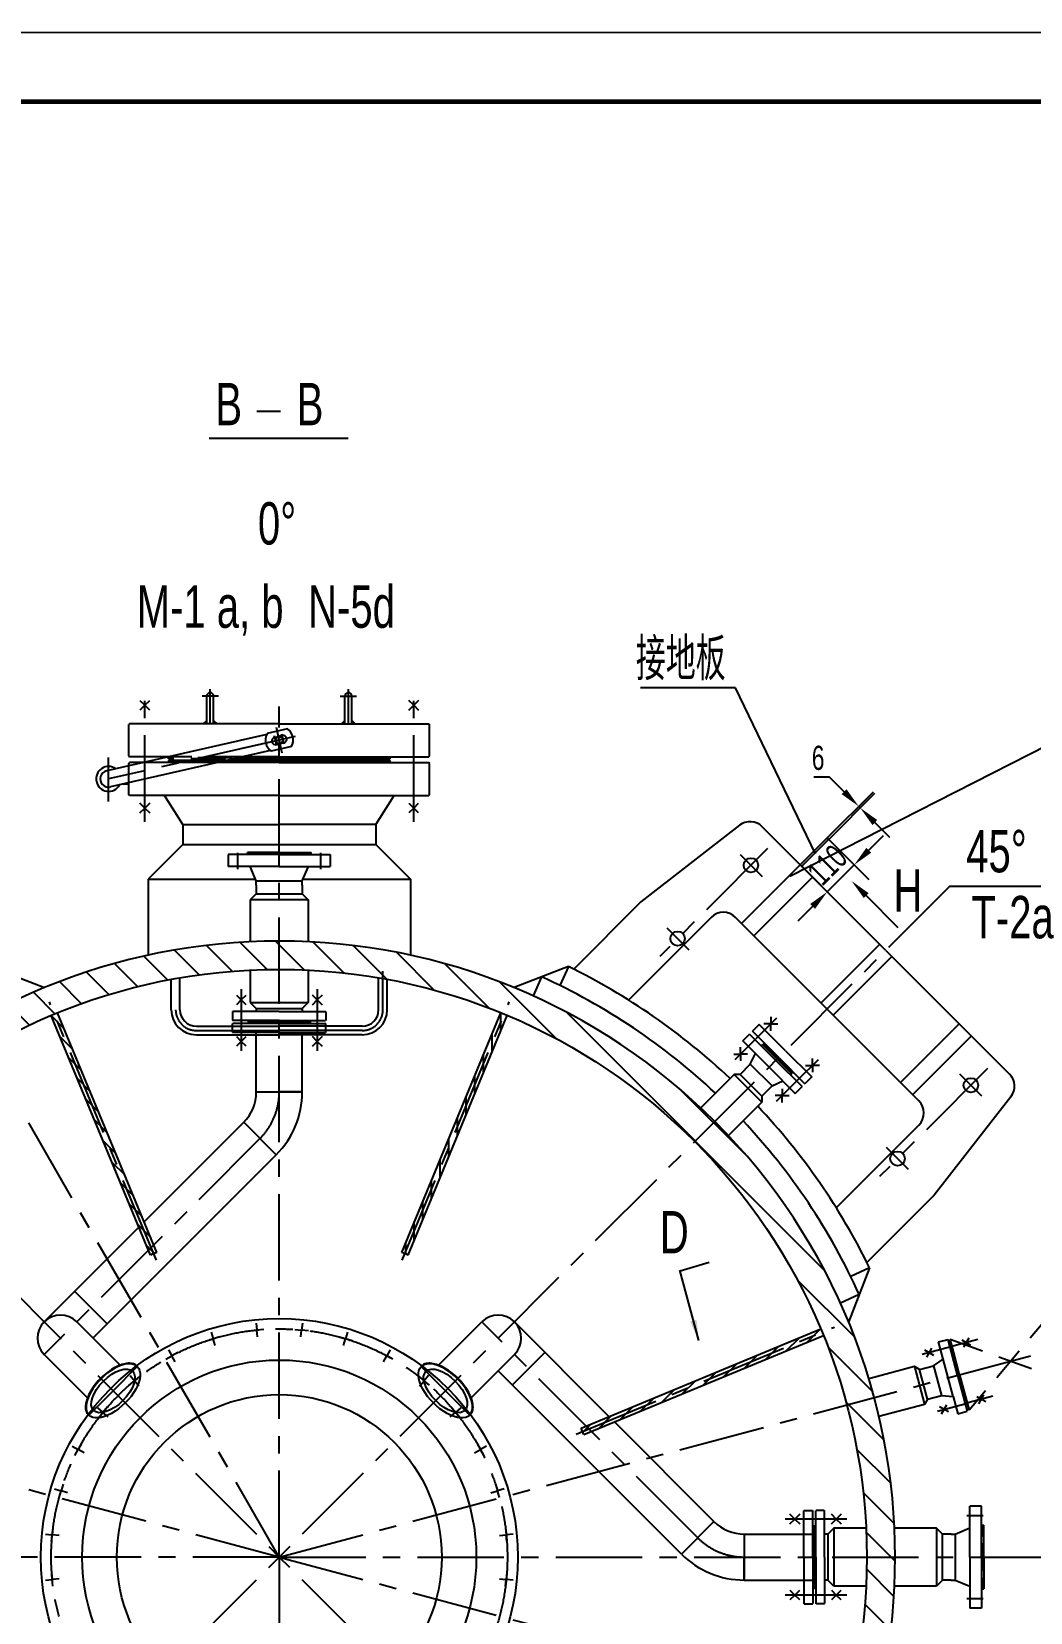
# Model space of a CAD drawing. Extents: x -2 to 23782, y -2 to 16822.
# Drawn here: x 10665 to 13555, y 12250 to 16822 of the extents above; entities that cross this region are included whole.
import ezdxf
from ezdxf.enums import TextEntityAlignment as Align

# ---------------------------------------------------------------- set-up
doc = ezdxf.new("R2010")
doc.units = 0
doc.header["$LTSCALE"] = 200
doc.header["$MEASUREMENT"] = 0
for name, pattern in [('F', [0.75, 0.5, -0.25]), ('G', [2, 1.25, -0.25, 0.25, -0.25]), ('K', [2.5, 1.25, -0.25, 0.25, -0.25, 0.25, -0.25])]:
    doc.linetypes.add(name, pattern=pattern)
doc.layers.get('0').update_dxf_attribs({"linetype": 'CONTINUOUS'})
doc.layers.get('DEFPOINTS').update_dxf_attribs({"linetype": 'CONTINUOUS'})
for name, color, linetype in [('01', 7, 'CONTINUOUS'), ('02', 1, 'CONTINUOUS'), ('04', 2, 'F'), ('05', 4, 'G'), ('07', 6, 'K'), ('08', 1, 'CONTINUOUS'), ('11', 3, 'CONTINUOUS')]:
    doc.layers.add(name, color=color, linetype=linetype)
doc.styles.get("Standard").update_dxf_attribs({"font": 'thenor.shx', "width": 0.707, "bigfont": 'hztxt.shx'})
doc.dimstyles.new('INTE_CIR_CIR7', dxfattribs={"dimscale": 20, "dimtxt": 3.5, "dimasz": 3, "dimexe": 3, "dimexo": 0, "dimgap": 1, "dimtad": 1, "dimtoh": 1, "dimdec": 3, "dimdsep": 46, "dimtxsty": 'Standard', "dimcen": 0, "dimclrd": 1, "dimclre": 1, "dimclrt": 3, "dimadec": 0, "dimazin": 0, "dimtfac": 1, "dimtdec": 4, "dimtmove": 0, "dimatfit": 3, "dimfxl": 0, "dimtzin": 0, "dimarcsym": 0})

# ---------------------------------------------------------------- blocks, each defined once
blk = doc.blocks.new('*U3')
at = {"layer": '02'}
for points, const_width in [([(1189, 841), (0, 841)], 0.25), ([(1179, 831), (25, 831)], 0.7)]:
    blk.add_lwpolyline(points, dxfattribs=dict(at, const_width=const_width))
blk = doc.blocks.new('*D328')
at = {"color": 1, "linetype": 'ByBlock'}
for p, q in [((14090.5, 14386.9), (14206.7, 14270.7)), ((14206.7, 14355.5), (14249.1, 14398)), ((14086.5, 14235.3), (14164.3, 14313.1)), ((14012.7, 14309.2), (14128.9, 14192.9)), ((14044.1, 14192.9), (14001.6, 14150.5))]:
    blk.add_line(p, q, dxfattribs=at)
for points in [[(14199.6, 14362.6), (14213.8, 14348.5), (14164.3, 14313.1)], [(14037, 14200), (14051.1, 14185.8), (14086.5, 14235.3)]]:
    blk.add_solid(points, dxfattribs=at)
at = {"layer": 'DEFPOINTS', "color": 0, "linetype": 'ByBlock'}
for p in [(14090.5, 14386.9), (14164.3, 14313.1), (14012.7, 14309.2)]:
    blk.add_point(p, dxfattribs=at)
at = {"color": 3, "linetype": 'ByBlock', "insert": (14086.5, 14313.1), "char_height": 70, "attachment_point": 5, "rotation": 45}
blk.add_mtext('110', dxfattribs=at)
blk = doc.blocks.new('*D329')
at = {"color": 1, "linetype": 'ByBlock'}
for p, q in [((14092.7, 14567.3), (14047.4, 14567.3)), ((14135.1, 14524.9), (14092.7, 14567.3)), ((14086.2, 14391.2), (14219.9, 14524.9)), ((14090.5, 14386.9), (14224.2, 14520.7)), ((14181.7, 14478.2), (14177.5, 14482.5)), ((14224.2, 14435.8), (14266.6, 14393.4))]:
    blk.add_line(p, q, dxfattribs=at)
for points in [[(14142.2, 14532), (14128, 14517.8), (14177.5, 14482.5)], [(14231.2, 14442.9), (14217.1, 14428.7), (14181.7, 14478.2)]]:
    blk.add_solid(points, dxfattribs=at)
at = {"layer": 'DEFPOINTS', "color": 0, "linetype": 'ByBlock'}
for p in [(14177.5, 14482.5), (14086.2, 14391.2), (14090.5, 14386.9)]:
    blk.add_point(p, dxfattribs=at)
at = {"color": 3, "linetype": 'ByBlock', "insert": (14060, 14622.3), "char_height": 70, "attachment_point": 5}
blk.add_mtext('6', dxfattribs=at)

msp = doc.modelspace()

# ---------------------------------------------------------------- hatches: boundary and pattern name
at = {"layer": '02'}
h = msp.add_hatch(dxfattribs=at)
h.set_pattern_fill('ANSI31', color=256, scale=600, angle=90, style=0)
edge = h.paths.add_edge_path(flags=16)
edge.add_arc((11381.5612, 12409.8678), 1700, 0, 360)
edge = h.paths.add_edge_path()
edge.add_arc((11381.5612, 12409.8678), 1782, 45, 90)
edge.add_arc((11381.5612, 12409.8678), 1782, 90, 135)
edge.add_arc((11381.5612, 12409.8678), 1782, 135, 225)
edge.add_arc((11381.5612, 12409.8678), 1782, 225, 315)
edge.add_arc((11381.5612, 12409.8678), 1782, 315, 405)
h = msp.add_hatch(dxfattribs=at)
h.set_pattern_fill('ANSI31', color=256, scale=200, angle=90, style=0)
h.set_pattern_definition([(135, (23791.43, -190.006), (-17.67767, -17.67767), [])])
h.paths.add_polyline_path([(10730.9993, 13980.4631, 0.001470598), (10721.7718, 13976.609), (10975.413, 13364.2649), (10983.0667, 13371.9186)])
h.paths.add_polyline_path([(10740.2494, 13984.2627, 0.001470598), (10730.9993, 13980.4631), (10983.0667, 13371.9186), (10990.7204, 13379.5723)])
h.paths.add_polyline_path([(11002.9582, 13297.7649), (11010.6119, 13305.4186), (10983.0667, 13371.9186), (10975.413, 13364.2649)])
h.paths.add_polyline_path([(11010.6119, 13305.4186), (11018.2656, 13313.0723), (10990.7204, 13379.5723), (10983.0667, 13371.9186)])
h.paths.add_polyline_path([(11008.7932, 13283.6779, -0.002631634), (11018.0119, 13287.5534), (11010.6119, 13305.4186), (11002.9582, 13297.7649)])
h.paths.add_polyline_path([(11018.2656, 13313.0723), (11010.6119, 13305.4186), (11018.0119, 13287.5534, -0.002631634), (11027.2708, 13291.3316)])
h = msp.add_hatch(dxfattribs=at)
h.set_pattern_fill('ANSI31', color=256, scale=200, angle=45, style=0)
h.set_pattern_definition([(90, (11247.207, -5274.69), (-25, 5e-15), [])])
h.paths.add_polyline_path([(12032.123, 13980.4631, 0.001470598), (12022.8729, 13984.2627), (11769.2317, 13371.9186), (11780.0556, 13371.9186)])
h.paths.add_polyline_path([(12041.3505, 13976.609, 0.001470598), (12032.123, 13980.4631), (11780.0556, 13371.9186), (11790.8795, 13371.9186)])
h.paths.add_polyline_path([(11741.6865, 13305.4186), (11752.5104, 13305.4186), (11780.0556, 13371.9186), (11769.2317, 13371.9186)])
h.paths.add_polyline_path([(11752.5104, 13305.4186), (11763.3343, 13305.4186), (11790.8795, 13371.9186), (11780.0556, 13371.9186)])
h.paths.add_polyline_path([(11735.8515, 13291.3316, -0.002631634), (11745.1104, 13287.5534), (11752.5104, 13305.4186), (11741.6865, 13305.4186)])
h.paths.add_polyline_path([(11763.3343, 13305.4186), (11752.5104, 13305.4186), (11745.1104, 13287.5534, -0.002631634), (11754.3291, 13283.6779)])
h = msp.add_hatch(dxfattribs=at)
h.set_pattern_fill('ANSI31', color=256, scale=200, style=0)
h.set_pattern_definition([(45, (-1218.313, 0), (-17.67767, 17.67767), [])])
h.paths.add_polyline_path([(12952.1564, 13060.4297, 0.001470598), (12948.3024, 13069.6572), (12335.9582, 12816.016), (12343.6119, 12808.3623)])
h.paths.add_polyline_path([(12955.956, 13051.1796, 0.001470598), (12952.1564, 13060.4297), (12343.6119, 12808.3623), (12351.2656, 12800.7086)])
h.paths.add_polyline_path([(12269.4582, 12788.4708), (12277.1119, 12780.8171), (12343.6119, 12808.3623), (12335.9582, 12816.016)])
h.paths.add_polyline_path([(12277.1119, 12780.8171), (12284.7656, 12773.1634), (12351.2656, 12800.7086), (12343.6119, 12808.3623)])
h.paths.add_polyline_path([(12255.3713, 12782.6358, -0.002631634), (12259.2467, 12773.4171), (12277.1119, 12780.8171), (12269.4582, 12788.4708)])
h.paths.add_polyline_path([(12284.7656, 12773.1634), (12277.1119, 12780.8171), (12259.2467, 12773.4171, -0.002631634), (12263.0249, 12764.1582)])

# ---------------------------------------------------------------- linework, layer by layer
at = {"layer": '01'}
for p, q in [((10978.419, 14888.1041), (10992.5612, 14873.962)), ((10992.5612, 14873.962), (10978.419, 14859.8199)), ((10992.5612, 14873.962), (11006.7033, 14888.1041)), ((11006.7033, 14859.8199), (10992.5612, 14873.962)), ((11171.5612, 14820.1678), (11171.5612, 14900.1678)), ((11191.5612, 14820.1678), (11191.5612, 14900.1678)), ((11571.5612, 14820.1678), (11571.5612, 14900.1678)), ((11591.5612, 14820.1678), (11591.5612, 14900.1678)), ((11770.5612, 14873.962), (11756.419, 14888.1041)), ((11756.419, 14859.8199), (11770.5612, 14873.962)), ((11784.7033, 14888.1041), (11770.5612, 14873.962)), ((11770.5612, 14873.962), (11784.7033, 14859.8199)), ((10948.5612, 14820.1678), (10946.5612, 14818.1678)), ((10946.5612, 14727.1678), (10946.5612, 14818.1678)), ((11381.5612, 14820.1678), (10948.5612, 14820.1678)), ((11171.5612, 14830.1678), (11161.5612, 14820.1678)), ((11191.5612, 14830.1678), (11201.5612, 14820.1678)), ((11381.5612, 14820.1678), (11814.5612, 14820.1678)), ((11571.5612, 14830.1678), (11561.5612, 14820.1678)), ((11591.5612, 14830.1678), (11601.5612, 14820.1678)), ((11814.5612, 14820.1678), (11816.5612, 14818.1678)), ((11816.5612, 14727.1678), (11816.5612, 14818.1678)), ((11345.0371, 14789.4772), (10882.241, 14684.2708)), ((11345.0392, 14789.4819), (11268.5819, 14772.1112)), ((11405.4429, 14805.2562), (11346.1589, 14791.7872)), ((11368.3975, 14781.4575), (11379.1241, 14783.8945)), ((11389.8508, 14786.3315), (11379.1241, 14783.8945)), ((11355.6774, 14742.6714), (10892.8813, 14637.4649)), ((10946.5612, 14727.1678), (10948.5612, 14725.1678)), ((11062.1445, 14725.1678), (10948.5612, 14725.1678)), ((11355.6735, 14742.6747), (11279.2163, 14725.304)), ((11381.5612, 14725.1678), (11279.2163, 14725.1678)), ((11416.9634, 14754.5485), (11357.6794, 14741.0795)), ((11373.2715, 14760.0042), (11383.9982, 14762.4412)), ((11381.5612, 14725.1678), (11814.5612, 14725.1678)), ((11394.7248, 14764.8782), (11383.9982, 14762.4412)), ((11702.0612, 14718.7678), (11702.0612, 14725.1678)), ((11816.5612, 14727.1678), (11814.5612, 14725.1678)), ((10946.5612, 14705.8678), (10948.5612, 14707.8678)), ((10946.5612, 14614.8678), (10946.5612, 14705.8678)), ((11381.5612, 14707.8678), (10948.5612, 14707.8678)), ((11381.5612, 14714.2678), (11061.0612, 14714.2678)), ((11061.0612, 14714.2678), (11061.0612, 14707.8678)), ((11509.0974, 14718.7678), (11250.5272, 14718.7678)), ((11381.5612, 14714.2678), (11702.0612, 14714.2678)), ((11381.5612, 14707.8678), (11814.5612, 14707.8678)), ((11508.4104, 14722.1678), (11636.0612, 14722.1678)), ((11509.0974, 14718.7678), (11702.0612, 14718.7678)), ((11636.0612, 14718.7678), (11636.0612, 14722.1678)), ((11702.0612, 14707.8678), (11702.0612, 14714.2678)), ((11816.5612, 14705.8678), (11814.5612, 14707.8678)), ((11816.5612, 14614.8678), (11816.5612, 14705.8678)), ((10946.5612, 14645.8678), (10929.8451, 14645.8678)), ((10948.5612, 14612.8678), (10946.5612, 14614.8678)), ((11381.5612, 14612.8678), (10948.5612, 14612.8678)), ((10992.5612, 14576.3737), (10978.419, 14590.5158)), ((11006.7033, 14590.5158), (10992.5612, 14576.3737)), ((11102.0612, 14528.8678), (11049.0612, 14612.8678)), ((11381.5612, 14612.8678), (11814.5612, 14612.8678)), ((11661.0612, 14528.8678), (11714.0612, 14612.8678)), ((11756.419, 14590.5158), (11770.5612, 14576.3737)), ((11770.5612, 14576.3737), (11784.7033, 14590.5158)), ((11814.5612, 14612.8678), (11816.5612, 14614.8678)), ((10978.419, 14562.2315), (10992.5612, 14576.3737)), ((10992.5612, 14576.3737), (11006.7033, 14562.2315)), ((11770.5612, 14576.3737), (11756.419, 14562.2315)), ((11784.7033, 14562.2315), (11770.5612, 14576.3737)), ((11102.0612, 14528.8678), (11102.0612, 14470.8678)), ((11102.0612, 14528.8678), (11381.5612, 14528.8678)), ((11661.0612, 14528.8678), (11381.5612, 14528.8678)), ((11661.0612, 14528.8678), (11661.0612, 14470.8678)), ((12712.8453, 14526.6787), (12428.0792, 14304.914)), ((13136.6002, 14164.9069), (12778.9218, 14522.5853)), ((11102.0612, 14470.8678), (11002.0612, 14370.8678)), ((11102.0612, 14470.8678), (11661.0612, 14470.8678)), ((11661.0612, 14470.8678), (11761.0612, 14370.8678)), ((12966.8946, 14490.176), (12889.1128, 14412.3943)), ((12971.1372, 14485.9334), (12893.3555, 14408.1516)), ((12971.1372, 14485.9334), (12966.8946, 14490.176)), ((11234.0612, 14441.8678), (11234.0612, 14407.8678)), ((11315.0612, 14365.8678), (11297.0612, 14407.8678)), ((11448.0612, 14365.8678), (11466.0612, 14407.8678)), ((11529.0612, 14441.8678), (11529.0612, 14407.8678)), ((12889.1128, 14412.3943), (12719.4072, 14242.6886)), ((11002.0612, 14370.8678), (11002.0612, 14150.9893)), ((11002.0612, 14370.8678), (11312.9183, 14370.8678)), ((11315.0612, 14365.8678), (11448.0612, 14365.8678)), ((11450.204, 14370.8678), (11761.0612, 14370.8678)), ((11761.0612, 14370.8678), (11761.0612, 14150.9893)), ((12924.4682, 14377.0389), (12754.7625, 14207.3333)), ((11315.0612, 14328.6219), (11448.0612, 14328.6219)), ((11465.5612, 14311.1219), (11297.5612, 14311.1219)), ((12428.0792, 14304.914), (12233.5424, 14110.3772)), ((12631.0188, 14260.3663), (12391.9525, 14021.2999)), ((12966.8946, 13995.2012), (12701.7295, 14260.3663)), ((13118.9225, 14182.5845), (12949.2169, 14012.8789)), ((13154.2779, 14147.2292), (12984.5722, 13977.5236)), ((13136.6002, 14164.9069), (13494.2786, 13807.2285)), ((10545.1532, 14118.0908), (10702.2902, 14057.325)), ((11094.0612, 13993.1879), (11094.0612, 14085.3808)), ((11669.0612, 13993.1879), (11669.0612, 14085.3808)), ((12217.9691, 14118.0908), (12060.8321, 14057.325)), ((12140.6427, 14088.1882), (12115.9169, 14033.5198)), ((12217.9691, 14118.0908), (12193.2434, 14063.4224)), ((11069.0612, 13993.1879), (11069.0612, 14080.8986)), ((11694.0612, 13993.1879), (11694.0612, 14080.8986)), ((11257.419, 14035.6111), (11271.5612, 14021.469)), ((11271.5612, 14021.469), (11257.419, 14007.3268)), ((11271.5612, 14021.469), (11285.7033, 14035.6111)), ((11285.7033, 14007.3268), (11271.5612, 14021.469)), ((11297.5612, 14014.3678), (11465.5612, 14014.3678)), ((11315.0612, 13996.8678), (11448.0612, 13996.8678)), ((11491.5612, 14021.469), (11477.419, 14035.6111)), ((11477.419, 14007.3268), (11491.5612, 14021.469)), ((11505.7033, 14035.6111), (11491.5612, 14021.469)), ((11491.5612, 14021.469), (11505.7033, 14007.3268)), ((12966.8946, 13995.2012), (13232.0596, 13730.0362)), ((11008.7932, 13283.6779), (10721.7718, 13976.609)), ((11027.2708, 13291.3316), (10740.2494, 13984.2627)), ((11246.5612, 13962.8678), (11247.5612, 13961.8678)), ((11246.5612, 13952.3678), (11247.5612, 13953.3678)), ((11516.5612, 13962.8678), (11515.5612, 13961.8678)), ((11516.5612, 13952.3678), (11515.5612, 13953.3678)), ((11735.8515, 13291.3316), (12022.8729, 13984.2627)), ((11754.3291, 13283.6779), (12041.3505, 13976.609)), ((12770.3189, 13950.6535), (12750.5199, 13930.8545)), ((12846.3329, 13874.6395), (12770.3189, 13950.6535)), ((12803.9959, 13952.5108), (12783.9959, 13952.5108)), ((12803.9959, 13972.5108), (12803.9959, 13952.5108)), ((12803.9959, 13932.5108), (12803.9959, 13952.5108)), ((12803.9959, 13952.5108), (12823.9959, 13952.5108)), ((13348.7322, 13952.7748), (13179.0266, 13783.0692)), ((11141.5612, 13945.6879), (11381.5612, 13945.6879)), ((11141.5612, 13920.6879), (11381.5612, 13920.6879)), ((11257.419, 13915.7769), (11271.5612, 13901.6348)), ((11271.5612, 13901.6348), (11257.419, 13887.4927)), ((11271.5612, 13901.6348), (11285.7033, 13915.7769)), ((11285.7033, 13887.4927), (11271.5612, 13901.6348)), ((11315.0612, 13755.3678), (11315.0612, 13927.3678)), ((11621.5612, 13945.6879), (11381.5612, 13945.6879)), ((11621.5612, 13920.6879), (11381.5612, 13920.6879)), ((11448.0612, 13755.3678), (11448.0612, 13927.3678)), ((11491.5612, 13901.6348), (11477.419, 13915.7769)), ((11477.419, 13887.4927), (11491.5612, 13901.6348)), ((11505.7033, 13915.7769), (11491.5612, 13901.6348)), ((11491.5612, 13901.6348), (11505.7033, 13887.4927)), ((12722.5892, 13902.9238), (12742.3882, 13922.7228)), ((12798.6031, 13826.9098), (12722.5892, 13902.9238)), ((12818.4021, 13846.7088), (12742.3882, 13922.7228)), ((12826.5339, 13854.8406), (12750.5199, 13930.8545)), ((13384.0876, 13917.4195), (13214.3819, 13747.7139)), ((12696.4509, 13864.9658), (12716.4509, 13864.9658)), ((12716.4509, 13864.9658), (12716.4509, 13884.9658)), ((12716.4509, 13864.9658), (12716.4509, 13844.9658)), ((12736.4509, 13864.9658), (12716.4509, 13864.9658)), ((12744.5095, 13835.7487), (12759.0052, 13866.5078)), ((12775.9757, 13889.1352), (12779.5113, 13892.6708)), ((12821.9377, 13850.2444), (12779.5113, 13892.6708)), ((12784.1075, 13897.267), (12781.279, 13894.4385)), ((12823.7054, 13852.0121), (12781.279, 13894.4385)), ((12846.3329, 13874.6395), (12922.3468, 13798.6256)), ((12714.811, 13806.0502), (12744.5095, 13835.7487)), ((12739.2902, 13830.5294), (12744.5095, 13835.7487)), ((12744.5095, 13835.7487), (12807.442, 13772.8162)), ((12798.6031, 13826.9098), (12874.6171, 13750.8959)), ((12818.4021, 13846.7088), (12894.4161, 13770.6948)), ((12821.9377, 13850.2444), (12864.3641, 13807.818)), ((12823.7054, 13852.0121), (12866.1318, 13809.5857)), ((12826.5339, 13854.8406), (12902.5478, 13778.8266)), ((12868.9603, 13812.4141), (12866.1318, 13809.5857)), ((12904.2041, 13832.3026), (12924.2041, 13832.3026)), ((12924.2041, 13832.3026), (12924.2041, 13852.3026)), ((12924.2041, 13832.3026), (12924.2041, 13812.3026)), ((12944.2041, 13832.3026), (12924.2041, 13832.3026)), ((12697.8404, 13806.0502), (12601.0404, 13709.2502)), ((12697.8404, 13806.0502), (12777.7435, 13726.1471)), ((12714.811, 13806.0502), (12697.8404, 13806.0502)), ((12777.7435, 13743.1177), (12714.811, 13806.0502)), ((12777.7435, 13743.1177), (12807.442, 13772.8162)), ((12807.442, 13772.8162), (12838.2011, 13787.3119)), ((12836.6591, 13764.7576), (12836.6591, 13744.7576)), ((12860.8285, 13804.2824), (12864.3641, 13807.818)), ((12874.6171, 13750.8959), (12894.4161, 13770.6948)), ((12922.3468, 13798.6256), (12902.5478, 13778.8266)), ((11448.0612, 13755.3678), (11381.5612, 13755.3678)), ((12777.7435, 13726.1471), (12680.9435, 13629.3471)), ((12777.7435, 13743.1177), (12777.7435, 13726.1471)), ((12836.6591, 13744.7576), (12816.6591, 13744.7576)), ((12836.6591, 13744.7576), (12856.6591, 13744.7576)), ((12836.6591, 13724.7576), (12836.6591, 13744.7576)), ((13498.3721, 13741.1519), (13276.6073, 13456.3859)), ((11278.6771, 13667.529), (10990.7204, 13379.5723)), ((13232.0596, 13659.3255), (12992.9932, 13420.2592)), ((11372.7223, 13573.4838), (10842.3564, 13043.1178)), ((13276.6073, 13456.3859), (13082.0705, 13261.8491)), ((10975.413, 13364.2649), (10701.2886, 13090.1404)), ((12541.0214, 13238.1824), (12625.7037, 13262.946)), ((13089.7841, 13246.2758), (13029.0183, 13089.1388)), ((13089.7841, 13246.2758), (13035.1157, 13221.55)), ((10883.7221, 13084.4836), (10789.6769, 13178.5288)), ((13059.8815, 13168.9494), (13005.2131, 13144.2236)), ((10921.8216, 12963.6527), (10795.3338, 13090.1404)), ((11314.9095, 13086.5935), (11316.8698, 13066.6898)), ((11448.2128, 13086.5935), (11446.2525, 13066.6898)), ((11841.3008, 12963.6527), (11967.7886, 13090.1404)), ((12335.9582, 12816.016), (12061.8338, 13090.1404)), ((11170.8345, 13035.6428), (11189.9733, 13041.4485)), ((11184.1676, 13060.5873), (11189.9733, 13041.4485)), ((11209.1121, 13047.2542), (11189.9733, 13041.4485)), ((11195.779, 13022.3097), (11189.9733, 13041.4485)), ((11296.9661, 13064.7294), (11316.8698, 13066.6898)), ((11336.7735, 13068.6501), (11316.8698, 13066.6898)), ((11318.8302, 13046.7861), (11316.8698, 13066.6898)), ((11426.3488, 13068.6501), (11446.2525, 13066.6898)), ((11444.2921, 13046.7861), (11446.2525, 13066.6898)), ((11466.1562, 13064.7294), (11446.2525, 13066.6898)), ((11554.0102, 13047.2542), (11573.149, 13041.4485)), ((11567.3433, 13022.3097), (11573.149, 13041.4485)), ((11578.9547, 13060.5873), (11573.149, 13041.4485)), ((11592.2878, 13035.6428), (11573.149, 13041.4485)), ((12255.3713, 12782.6358), (12948.3024, 13069.6572)), ((12263.0249, 12764.1582), (12955.956, 13051.1796)), ((13289.4581, 13032.3795), (13316.504, 13039.6264)), ((13302.7872, 12982.6343), (13289.4581, 13032.3795)), ((13344.327, 12935.7894), (13316.504, 13039.6264)), ((13356.0189, 13037.9014), (13381.9997, 13022.9014)), ((13376.5093, 13043.3918), (13361.5093, 13017.4111)), ((10827.7764, 12869.6074), (10701.2886, 12996.0952)), ((11052.8009, 12982.5079), (11070.4393, 12991.9359)), ((11061.0114, 13009.5743), (11070.4393, 12991.9359)), ((11088.0777, 13001.3638), (11070.4393, 12991.9359)), ((11079.8672, 12974.2975), (11070.4393, 12991.9359)), ((11675.0446, 13001.3638), (11692.683, 12991.9359)), ((11683.2551, 12974.2975), (11692.683, 12991.9359)), ((11702.1109, 13009.5743), (11692.683, 12991.9359)), ((11710.3214, 12982.5079), (11692.683, 12991.9359)), ((11935.346, 12869.6074), (12061.8338, 12996.0952)), ((12056.1769, 12907.7069), (12150.2221, 13001.7521)), ((13248.3275, 13009.0456), (13274.3083, 12994.0456)), ((13268.8179, 13014.536), (13253.8179, 12988.5552)), ((13327.245, 12999.5405), (13333.0405, 13001.0934)), ((13331.5663, 12995.0043), (13334.464, 12995.7808)), ((13347.2248, 12936.5658), (13331.5663, 12995.0043)), ((13350.1226, 12937.3423), (13333.0405, 13001.0934)), ((11798.6387, 12966.9526), (11792.3902, 12960.704)), ((12545.1771, 12418.7067), (12014.8112, 12949.0726)), ((13219.5882, 12960.8588), (13087.3523, 12925.4263)), ((13219.5882, 12960.8588), (13248.8348, 12851.7092)), ((13234.2851, 12952.3735), (13219.5882, 12960.8588)), ((13234.2851, 12952.3735), (13274.854, 12963.2439)), ((13257.32, 12866.4061), (13234.2851, 12952.3735)), ((13274.854, 12963.2439), (13302.7872, 12982.6343)), ((13274.854, 12963.2439), (13297.8889, 12877.2765)), ((13331.775, 12874.4506), (13302.7872, 12982.6343)), ((10947.4014, 12907.3669), (10962.8616, 12920.0547)), ((10950.1737, 12935.515), (10962.8616, 12920.0547)), ((10978.3218, 12932.7426), (10962.8616, 12920.0547)), ((10975.5495, 12904.5945), (10962.8616, 12920.0547)), ((11784.8005, 12932.7426), (11800.2607, 12920.0547)), ((11787.5729, 12904.5945), (11800.2607, 12920.0547)), ((11812.9486, 12935.515), (11800.2607, 12920.0547)), ((11815.7209, 12907.3669), (11800.2607, 12920.0547)), ((13344.327, 12935.7894), (13372.1501, 12831.9523)), ((13347.2248, 12936.5658), (13362.8834, 12878.1273)), ((13350.1226, 12937.3423), (13367.2046, 12873.5912)), ((13248.8348, 12851.7092), (13116.5989, 12816.2767)), ((13257.32, 12866.4061), (13248.8348, 12851.7092)), ((13257.32, 12866.4061), (13297.8889, 12877.2765)), ((13290.7592, 12875.3661), (13297.8889, 12877.2765)), ((13297.8171, 12824.3479), (13312.8171, 12850.3286)), ((13297.8889, 12877.2765), (13331.775, 12874.4506)), ((13331.775, 12874.4506), (13345.1042, 12824.7054)), ((13361.4091, 12872.0383), (13367.2046, 12873.5912)), ((13362.8834, 12878.1273), (13365.7811, 12878.9038)), ((13425.9989, 12858.6941), (13400.0182, 12873.6941)), ((13405.5085, 12853.2037), (13420.5085, 12879.1844)), ((10855.914, 12841.2553), (10871.3743, 12828.5674)), ((10858.6864, 12813.1072), (10871.3743, 12828.5674)), ((10884.0621, 12844.0276), (10871.3743, 12828.5674)), ((10886.8345, 12815.8795), (10871.3743, 12828.5674)), ((11876.2878, 12815.8795), (11891.7481, 12828.5674)), ((11879.0602, 12844.0276), (11891.7481, 12828.5674)), ((11907.2083, 12841.2553), (11891.7481, 12828.5674)), ((11904.4359, 12813.1072), (11891.7481, 12828.5674)), ((11938.6459, 12826.9454), (11932.3973, 12820.6969)), ((13318.3075, 12829.8382), (13292.3268, 12844.8382)), ((13345.1042, 12824.7054), (13372.1501, 12831.9523)), ((12639.2223, 12512.7519), (12351.2656, 12800.7086)), ((10781.8547, 12730.4176), (10799.4931, 12720.9897)), ((10790.0652, 12703.3513), (10799.4931, 12720.9897)), ((10808.9211, 12738.6281), (10799.4931, 12720.9897)), ((10817.1315, 12711.5618), (10799.4931, 12720.9897)), ((11945.9908, 12711.5618), (11963.6292, 12720.9897)), ((11954.2013, 12738.6281), (11963.6292, 12720.9897)), ((11981.2676, 12730.4176), (11963.6292, 12720.9897)), ((11973.0571, 12703.3513), (11963.6292, 12720.9897)), ((10755.7862, 12620.5945), (10749.9805, 12601.4557)), ((12007.3361, 12620.5945), (12013.1418, 12601.4557)), ((10730.8417, 12607.2614), (10749.9805, 12601.4557)), ((10744.1748, 12582.3169), (10749.9805, 12601.4557)), ((10769.1193, 12595.65), (10749.9805, 12601.4557)), ((11994.003, 12595.65), (12013.1418, 12601.4557)), ((12032.2806, 12607.2614), (12013.1418, 12601.4557)), ((12018.9475, 12582.3169), (12013.1418, 12601.4557)), ((12873.3281, 12519.8678), (12859.186, 12534.01)), ((12887.4703, 12534.01), (12873.3281, 12519.8678)), ((12924.0612, 12544.8678), (12925.0612, 12543.8678)), ((12934.5612, 12544.8678), (12933.5612, 12543.8678)), ((12993.1623, 12519.8678), (12979.0201, 12534.01)), ((13007.3044, 12534.01), (12993.1623, 12519.8678)), ((13413.5612, 12557.3678), (13379.5612, 12557.3678)), ((10726.6996, 12494.4629), (10724.7392, 12474.5592)), ((12036.4227, 12494.4629), (12038.3831, 12474.5592)), ((12859.186, 12505.7257), (12873.3281, 12519.8678)), ((12873.3281, 12519.8678), (12887.4703, 12505.7257)), ((12979.0201, 12505.7257), (12993.1623, 12519.8678)), ((12986.0612, 12493.8678), (12986.0612, 12325.8678)), ((12993.1623, 12519.8678), (13007.3044, 12505.7257)), ((13282.8152, 12493.8678), (13282.8152, 12325.8678)), ((13337.5612, 12476.3678), (13379.5612, 12494.3678)), ((10704.8355, 12476.5195), (10724.7392, 12474.5592)), ((10722.7789, 12454.6555), (10724.7392, 12474.5592)), ((10744.6429, 12472.5988), (10724.7392, 12474.5592)), ((12018.4794, 12472.5988), (12038.3831, 12474.5592)), ((12058.2868, 12476.5195), (12038.3831, 12474.5592)), ((12040.3434, 12454.6555), (12038.3831, 12474.5592)), ((12727.0612, 12476.3678), (12927.0612, 12476.3678)), ((12968.5612, 12476.3678), (12968.5612, 12343.3678)), ((13300.3152, 12343.3678), (13300.3152, 12476.3678)), ((13337.5612, 12476.3678), (13337.5612, 12343.3678)), ((12727.0612, 12343.3678), (12727.0612, 12409.8678)), ((10722.7789, 12365.0802), (10724.7392, 12345.1765)), ((10744.6429, 12347.1369), (10724.7392, 12345.1765)), ((12018.4794, 12347.1369), (12038.3831, 12345.1765)), ((12040.3434, 12365.0802), (12038.3831, 12345.1765)), ((10704.8355, 12343.2162), (10724.7392, 12345.1765)), ((10726.6996, 12325.2728), (10724.7392, 12345.1765)), ((12036.4227, 12325.2728), (12038.3831, 12345.1765)), ((12058.2868, 12343.2162), (12038.3831, 12345.1765)), ((12727.0612, 12343.3678), (12927.0612, 12343.3678)), ((12859.186, 12314.01), (12873.3281, 12299.8678)), ((12873.3281, 12299.8678), (12887.4703, 12314.01)), ((12979.0201, 12314.01), (12993.1623, 12299.8678)), ((12993.1623, 12299.8678), (13007.3044, 12314.01)), ((13337.5612, 12343.3678), (13379.5612, 12325.3678)), ((12873.3281, 12299.8678), (12859.186, 12285.7257)), ((12887.4703, 12285.7257), (12873.3281, 12299.8678)), ((12924.0612, 12274.8678), (12925.0612, 12275.8678)), ((12934.5612, 12274.8678), (12933.5612, 12275.8678)), ((12993.1623, 12299.8678), (12979.0201, 12285.7257)), ((13007.3044, 12285.7257), (12993.1623, 12299.8678)), ((13413.5612, 12262.3678), (13379.5612, 12262.3678))]:
    msp.add_line(p, q, dxfattribs=at)
at = {"layer": '01', "ltscale": 0.4}
for p, q in [((11381.5612, 14441.8678), (11234.0612, 14441.8678)), ((11381.5612, 14407.8678), (11234.0612, 14407.8678)), ((11381.5612, 14448.3678), (11289.5612, 14448.3678)), ((11289.5612, 14441.8678), (11289.5612, 14448.3678)), ((11381.5612, 14448.3678), (11473.5612, 14448.3678)), ((11381.5612, 14441.8678), (11529.0612, 14441.8678)), ((11381.5612, 14407.8678), (11529.0612, 14407.8678)), ((11473.5612, 14441.8678), (11473.5612, 14448.3678)), ((11315.0612, 14353.8678), (11315.0612, 14365.8678)), ((11448.0612, 14353.8678), (11448.0612, 14365.8678)), ((13379.5612, 12409.8678), (13379.5612, 12557.3678)), ((13413.5612, 12409.8678), (13413.5612, 12557.3678)), ((13413.5612, 12501.8678), (13420.0612, 12501.8678)), ((13420.0612, 12409.8678), (13420.0612, 12501.8678)), ((13325.5612, 12476.3678), (13337.5612, 12476.3678)), ((13379.5612, 12409.8678), (13379.5612, 12262.3678)), ((13413.5612, 12409.8678), (13413.5612, 12262.3678)), ((13420.0612, 12409.8678), (13420.0612, 12317.8678)), ((13325.5612, 12343.3678), (13337.5612, 12343.3678)), ((13413.5612, 12317.8678), (13420.0612, 12317.8678))]:
    msp.add_line(p, q, dxfattribs=at)
at = {"layer": '01', "ltscale": 1.5}
for p, q in [((11315.0612, 14328.6219), (11297.5612, 14311.1219)), ((11315.0612, 14353.8678), (11315.0612, 14328.6219)), ((11448.0612, 14353.8678), (11448.0612, 14328.6219)), ((11448.0612, 14328.6219), (11465.5612, 14311.1219)), ((11297.5612, 14311.1219), (11297.5612, 14189.8869)), ((11465.5612, 14311.1219), (11465.5612, 14189.8869)), ((11297.5612, 14107.7913), (11297.5612, 14014.3678)), ((11465.5612, 14107.7913), (11465.5612, 14014.3678)), ((11297.5612, 14014.3678), (11315.0612, 13996.8678)), ((11315.0612, 13996.8678), (11315.0612, 13987.8678)), ((11465.5612, 14014.3678), (11448.0612, 13996.8678)), ((11448.0612, 13996.8678), (11448.0612, 13987.8678)), ((12986.0612, 12493.8678), (12968.5612, 12476.3678)), ((13079.4846, 12493.8678), (12986.0612, 12493.8678)), ((13282.8152, 12493.8678), (13161.5803, 12493.8678)), ((13300.3152, 12476.3678), (13282.8152, 12493.8678)), ((12968.5612, 12476.3678), (12959.5612, 12476.3678)), ((13325.5612, 12476.3678), (13300.3152, 12476.3678)), ((12968.5612, 12343.3678), (12959.5612, 12343.3678)), ((12986.0612, 12325.8678), (12968.5612, 12343.3678)), ((13079.4846, 12325.8678), (12986.0612, 12325.8678)), ((13282.8152, 12325.8678), (13161.5803, 12325.8678)), ((13300.3152, 12343.3678), (13282.8152, 12325.8678)), ((13325.5612, 12343.3678), (13300.3152, 12343.3678))]:
    msp.add_line(p, q, dxfattribs=at)
at = {"layer": '01', "ltscale": 2}
for p, q in [((11246.5612, 13986.8678), (11247.5612, 13987.8678)), ((11246.5612, 13986.8678), (11246.5612, 13962.8678)), ((11246.5612, 13928.3678), (11246.5612, 13952.3678)), ((11381.5612, 13987.8678), (11247.5612, 13987.8678)), ((11381.5612, 13961.8678), (11247.5612, 13961.8678)), ((11381.5612, 13953.3678), (11247.5612, 13953.3678)), ((11289.5612, 13961.8678), (11289.5612, 13959.8678)), ((11381.5612, 13959.8678), (11289.5612, 13959.8678)), ((11381.5612, 13955.3678), (11289.5612, 13955.3678)), ((11289.5612, 13953.3678), (11289.5612, 13955.3678)), ((11381.5612, 13987.8678), (11515.5612, 13987.8678)), ((11381.5612, 13961.8678), (11515.5612, 13961.8678)), ((11381.5612, 13959.8678), (11473.5612, 13959.8678)), ((11381.5612, 13955.3678), (11473.5612, 13955.3678)), ((11381.5612, 13953.3678), (11515.5612, 13953.3678)), ((11473.5612, 13961.8678), (11473.5612, 13959.8678)), ((11473.5612, 13953.3678), (11473.5612, 13955.3678)), ((11516.5612, 13986.8678), (11515.5612, 13987.8678)), ((11516.5612, 13986.8678), (11516.5612, 13962.8678)), ((11516.5612, 13928.3678), (11516.5612, 13952.3678)), ((11246.5612, 13928.3678), (11247.5612, 13927.3678)), ((11381.5612, 13927.3678), (11247.5612, 13927.3678)), ((11381.5612, 13927.3678), (11515.5612, 13927.3678)), ((11516.5612, 13928.3678), (11515.5612, 13927.3678)), ((11315.0612, 13755.3678), (11443.0612, 13755.3678)), ((11278.6771, 13667.529), (11372.7223, 13573.4838)), ((13333.0405, 13001.0934), (13322.5584, 13040.2134)), ((13367.2046, 12873.5912), (13377.6868, 12834.4712)), ((12900.0612, 12544.8678), (12899.0612, 12543.8678)), ((12899.0612, 12409.8678), (12899.0612, 12543.8678)), ((12900.0612, 12544.8678), (12924.0612, 12544.8678)), ((12925.0612, 12409.8678), (12925.0612, 12543.8678)), ((12933.5612, 12409.8678), (12933.5612, 12543.8678)), ((12958.5612, 12544.8678), (12934.5612, 12544.8678)), ((12958.5612, 12544.8678), (12959.5612, 12543.8678)), ((12959.5612, 12409.8678), (12959.5612, 12543.8678)), ((12639.2223, 12512.7519), (12545.1771, 12418.7067)), ((12925.0612, 12501.8678), (12927.0612, 12501.8678)), ((12927.0612, 12409.8678), (12927.0612, 12501.8678)), ((12933.5612, 12501.8678), (12931.5612, 12501.8678)), ((12931.5612, 12409.8678), (12931.5612, 12501.8678)), ((12727.0612, 12476.3678), (12727.0612, 12348.3678)), ((12899.0612, 12409.8678), (12899.0612, 12275.8678)), ((12925.0612, 12409.8678), (12925.0612, 12275.8678)), ((12927.0612, 12409.8678), (12927.0612, 12317.8678)), ((12931.5612, 12409.8678), (12931.5612, 12317.8678)), ((12933.5612, 12409.8678), (12933.5612, 12275.8678)), ((12959.5612, 12409.8678), (12959.5612, 12275.8678)), ((12925.0612, 12317.8678), (12927.0612, 12317.8678)), ((12933.5612, 12317.8678), (12931.5612, 12317.8678)), ((12900.0612, 12274.8678), (12899.0612, 12275.8678)), ((12900.0612, 12274.8678), (12924.0612, 12274.8678)), ((12958.5612, 12274.8678), (12934.5612, 12274.8678)), ((12958.5612, 12274.8678), (12959.5612, 12275.8678))]:
    msp.add_line(p, q, dxfattribs=at)
at = {"layer": '01'}
for centre, radius in [((11381.5612, 14773.1678), 10), ((12746.2772, 14410.98), 21), ((12534.1452, 14198.848), 21), ((11381.5612, 12409.8678), 1700), ((13382.6733, 13774.5839), 21), ((13170.5413, 13562.4519), 21), ((11381.5612, 12409.8678), 690), ((11381.5612, 12409.8678), 570), ((11381.5612, 12409.8678), 470)]:
    msp.add_circle(centre, radius, dxfattribs=at)
for centre, radius, start, end in [((11181.5612, 14900.1678), 10, 360, 180), ((11581.5612, 14900.1678), 10, 360, 180), ((11381.5612, 14773.1678), 40, 152.2583981, 233.3416019), ((11370.8345, 14770.7308), 11, 102.8, 282.8), ((11392.2878, 14775.6049), 11, 282.8, 102.8), ((11381.5612, 14773.1678), 40, 332.2583981, 53.3416019), ((10887.5612, 14660.8678), 36, 54.6175887, 330.996959), ((10887.5612, 14660.8678), 24, 102.8072738, 282.8072738), ((12743.5664, 14487.2299), 50, 45, 127.9100699), ((12666.3742, 14225.011), 50, 45, 135), ((11381.5612, 12409.8678), 1782, 90, 135), ((11381.5612, 12409.8678), 1782, 45, 90), ((11381.5612, 12409.8678), 1842, 46.7577195, 65.6634054), ((11381.5612, 12409.8678), 1902, 46.7022544, 63.911952), ((11141.5612, 13993.1879), 72.5, 180, 270), ((11141.5612, 13993.1879), 47.5, 180, 270), ((11621.5612, 13993.1879), 72.5, 270, 0), ((11621.5612, 13993.1879), 47.5, 270, 0), ((11381.5612, 12409.8678), 1782, 65.6634054, 65.6868947), ((13458.9232, 13771.8731), 50, 322.0899301, 45), ((11190.8383, 13755.3678), 124.2229, 315, 0), ((11190.8383, 13755.3678), 257.2229, 315, 360), ((13196.7043, 13694.6809), 50, 315, 45), ((11381.5612, 12409.8678), 1902, 26.088048, 43.2977456), ((11381.5612, 12409.8678), 1782, 315, 45), ((11381.5612, 12409.8678), 1842, 24.3365946, 43.2422805), ((11381.5612, 12409.8678), 950, 111.8968754, 113.1031246), ((11381.5612, 12409.8678), 950, 66.8968754, 68.1031246), ((11381.5612, 12409.8678), 1782, 24.3131053, 24.3365946), ((10748.3112, 13043.1178), 66.5, 45, 225), ((12014.8112, 13043.1178), 66.5, 315, 135), ((11381.5612, 12409.8678), 950, 21.8968754, 23.1031246), ((12727.0612, 12600.5907), 124.2229, 225, 270), ((12727.0612, 12600.5907), 257.2229, 225, 270)]:
    msp.add_arc(centre, radius, start, end, dxfattribs=at)
for centre, major_axis in [((10900.7285, 12890.7005), (70.0036, 70.0036)), ((11862.3938, 12890.7005), (70.0036, -70.0036))]:
    msp.add_ellipse(centre, major_axis=major_axis, ratio=0.5, start_param=0, end_param=3.141592654, dxfattribs=at)
for centre, major_axis in [((10900.7285, 12890.7005), (56.5685, 56.5685)), ((11862.3938, 12890.7005), (56.5685, -56.5685))]:
    msp.add_ellipse(centre, major_axis=major_axis, ratio=0.5, dxfattribs=at)
at = {"layer": '01', "extrusion": (0, 0, -1)}
for centre, major_axis in [((10900.7285, 12890.7005), (70.0036, 70.0036)), ((11862.3938, 12890.7005), (70.0036, -70.0036))]:
    msp.add_ellipse(centre, major_axis=major_axis, ratio=0.5, start_param=0, end_param=3.141592654, dxfattribs=at)
at = {"layer": '01'}
for points in [[(10964.4836, 12966.9526), (10962.9471, 12967.7053), (10961.3168, 12968.3382), (10954.9577, 12970.2345), (10949.696, 12970.725), (10938.2852, 12969.9539), (10932.1339, 12968.6925), (10919.3086, 12964.5264), (10912.6352, 12961.6212), (10899.1784, 12954.3596), (10892.3959, 12950.0035), (10879.1498, 12940.1209), (10872.6871, 12934.595), (10860.4934, 12922.7274), (10854.7632, 12916.3865), (10844.4023, 12903.2942), (10839.7722, 12896.5437), (10831.9102, 12883.0602), (10828.6785, 12876.3283), (10823.8261, 12863.3011), (10822.205, 12857.0067), (10820.6981, 12845.2355), (10820.8118, 12839.7573), (10822.4048, 12832.0134), (10823.2921, 12829.3633), (10824.4764, 12826.9454)], [(11938.6459, 12826.9454), (11939.3986, 12828.4819), (11940.0316, 12830.1122), (11941.9278, 12836.4713), (11942.4183, 12841.733), (11941.6473, 12853.1438), (11940.3858, 12859.2951), (11936.2197, 12872.1204), (11933.3145, 12878.7938), (11926.0529, 12892.2506), (11921.6968, 12899.0331), (11911.8142, 12912.2792), (11906.2883, 12918.7419), (11894.4207, 12930.9356), (11888.0798, 12936.6658), (11874.9875, 12947.0267), (11868.237, 12951.6568), (11854.7536, 12959.5188), (11848.0216, 12962.7505), (11834.9944, 12967.6029), (11828.7, 12969.224), (11816.9288, 12970.731), (11811.4506, 12970.6172), (11803.7067, 12969.0242), (11801.0566, 12968.1369), (11798.6387, 12966.9526)]]:
    msp.add_open_spline(points, degree=3, knots=[0.169518719, 0.169518719, 0.169518719, 0.169518719, 0.263990327, 0.263990327, 0.519931576, 0.519931576, 0.775872824, 0.775872824, 1.031814073, 1.031814073, 1.287755322, 1.287755322, 1.54369657, 1.54369657, 1.799637819, 1.799637819, 2.055579068, 2.055579068, 2.311520317, 2.311520317, 2.567461565, 2.567461565, 2.823402814, 2.823402814, 2.972073177, 2.972073177, 2.972073177, 2.972073177], dxfattribs=at)
at = {"layer": '02'}
for p, q in [((12859.1841, 14379.9767), (14230.899, 15077.1876)), ((12701.7489, 14924.7226), (12426.6587, 14924.7226)), ((12932.6283, 14443.7831), (12701.7489, 14924.7226))]:
    msp.add_line(p, q, dxfattribs=at)
at = {"layer": '04'}
for p, q in [((11061.0612, 14718.7678), (11061.0612, 14725.1678)), ((11278.6804, 14725.1678), (11062.1445, 14725.1678)), ((11225.9567, 14718.7678), (11061.0612, 14718.7678)), ((11245.8229, 14722.1678), (11127.0612, 14722.1678)), ((11127.0612, 14722.1678), (11127.0612, 14718.7678)), ((13618.9274, 13119.6252), (13377.6868, 12834.4712)), ((13322.5584, 13040.2134), (13674.0558, 12913.883))]:
    msp.add_line(p, q, dxfattribs=at)
at = {"layer": '04', "ltscale": 0.4}
for p, q in [((11293.5612, 14444.8678), (11293.5612, 14448.3678)), ((11381.5612, 14444.8678), (11293.5612, 14444.8678)), ((11381.5612, 14444.8678), (11469.5612, 14444.8678)), ((11469.5612, 14444.8678), (11469.5612, 14448.3678)), ((13416.5612, 12497.8678), (13420.0612, 12497.8678)), ((13416.5612, 12409.8678), (13416.5612, 12497.8678)), ((13416.5612, 12409.8678), (13416.5612, 12321.8678)), ((13416.5612, 12321.8678), (13420.0612, 12321.8678))]:
    msp.add_line(p, q, dxfattribs=at)
at = {"layer": '05'}
for p, q in [((11381.5612, 12409.8678), (9842.5026, 15075.5955)), ((10992.5612, 14536.897), (10992.5612, 14912.2475)), ((11181.5612, 14820.1678), (11181.5612, 14920.3601)), ((11581.5612, 14820.1678), (11581.5612, 14920.3601)), ((11770.5612, 14536.897), (11770.5612, 14912.2475)), ((11205.3826, 14900.1678), (11158.1339, 14900.1678)), ((11381.5612, 12409.8678), (11381.5612, 14869.9136)), ((11557.7397, 14900.1678), (11604.9884, 14900.1678)), ((11381.5612, 14773.1678), (10887.5612, 14660.8678)), ((11427.212, 14783.5395), (11269.7679, 14747.769)), ((11374.1577, 14756.1036), (11367.5113, 14785.3581)), ((11390.0941, 14735.61), (11373.3501, 14809.3091)), ((11395.611, 14760.9776), (11388.9646, 14790.2321)), ((10887.5612, 14595.0272), (10887.5612, 14722.4044)), ((12794.3828, 14459.0856), (12482.3284, 14147.0312)), ((12779.5352, 14377.7221), (12715.5887, 14441.6686)), ((9441.8921, 14349.5369), (11381.5612, 12409.8678)), ((13321.2302, 14349.5369), (11381.5612, 12409.8678)), ((12567.4031, 14165.5901), (12503.4566, 14229.5366)), ((11681.5612, 13993.1879), (11681.5612, 14104.7424)), ((11025.928, 13268.4424), (10716.306, 14015.9359)), ((11737.1944, 13268.4424), (12046.8163, 14015.9359)), ((12820.2321, 13968.7469), (12760.2234, 13908.7383)), ((11141.5612, 13933.1879), (11381.5612, 13933.1879)), ((11621.5612, 13933.1879), (11381.5612, 13933.1879)), ((12700.2148, 13848.7296), (12760.2234, 13908.7383)), ((12940.4402, 13848.5388), (12880.4316, 13788.5301)), ((13430.7789, 13822.6895), (13118.7245, 13510.6351)), ((12820.4229, 13728.5215), (12880.4316, 13788.5301)), ((13349.4154, 13807.8419), (13413.3619, 13743.8954)), ((11325.6997, 13620.5064), (10701.2886, 12996.0952)), ((13137.2834, 13595.7098), (13201.2299, 13531.7633)), ((11381.5612, 12409.8678), (7736.1903, 13386.642)), ((11381.5612, 12409.8678), (15026.3631, 13386.4896)), ((12592.1997, 12465.7293), (11967.7886, 13090.1404)), ((12240.1357, 12765.5011), (12987.6292, 13075.123)), ((13402.5112, 13039.3782), (13319.6973, 13017.1883)), ((13242.1437, 12996.4079), (13324.9575, 13018.5978)), ((10900.7285, 12890.7005), (10970.7321, 12960.704)), ((11862.3938, 12890.7005), (11792.3902, 12960.704)), ((10900.7285, 12890.7005), (10830.725, 12820.6969)), ((11862.3938, 12890.7005), (11932.3973, 12820.6969)), ((13286.1429, 12832.2005), (13368.9568, 12854.3904)), ((13446.5104, 12875.1709), (13363.6965, 12852.9809)), ((11381.5612, 12409.8678), (9028.3549, 12409.8678)), ((9441.8921, 10470.1988), (11381.5612, 12409.8678)), ((11381.5612, 12409.8678), (14232.1117, 11646.0651)), ((11381.5612, 12409.8678), (11381.5612, 10056.6616)), ((13321.2302, 10470.1988), (11381.5612, 12409.8678)), ((11381.5612, 12409.8678), (13734.7674, 12409.8678))]:
    msp.add_line(p, q, dxfattribs=at)
at = {"layer": '05', "ltscale": 0.4}
for p, q in [((11261.5612, 14399.7433), (11261.5612, 14446.7523)), ((11261.5612, 14399.7433), (11261.5612, 14446.7523)), ((11501.5612, 14399.7433), (11501.5612, 14446.7523)), ((11501.5612, 14399.7433), (11501.5612, 14446.7523)), ((13371.4366, 12529.8678), (13418.4456, 12529.8678)), ((13371.4366, 12289.8678), (13418.4456, 12289.8678))]:
    msp.add_line(p, q, dxfattribs=at)
at = {"layer": '05', "ltscale": 2}
for p, q in [((11271.5612, 14052.3277), (11271.5612, 13873.9229)), ((11491.5612, 14052.3277), (11491.5612, 13873.9229)), ((13024.021, 12519.8678), (12845.6162, 12519.8678)), ((13024.021, 12299.8678), (12845.6162, 12299.8678))]:
    msp.add_line(p, q, dxfattribs=at)
at = {"layer": '05', "color": 1}
msp.add_lwpolyline([(13079.8208, 14323.2076), (13171.5878, 14231.4406)], dxfattribs=at)
at = {"layer": '05'}
msp.add_circle((11381.5612, 12409.8678), 660, dxfattribs=at)
for centre, radius, start, end in [((11141.5612, 13993.1879), 60, 180, 270), ((11621.5612, 13993.1879), 60, 270, 0), ((11190.8383, 13755.3678), 190.7229, 315, 0), ((12727.0612, 12600.5907), 190.7229, 225, 270)]:
    msp.add_arc(centre, radius, start, end, dxfattribs=at)
at = {"layer": '05', "color": 1}
msp.add_solid([(13072.7497, 14316.1365), (13037.3944, 14365.634), (13086.8918, 14330.2786)], dxfattribs=at)
at = {"layer": '07'}
for p, q in [((10964.4836, 12966.9526), (10970.7321, 12960.704)), ((10824.4764, 12826.9454), (10830.725, 12820.6969))]:
    msp.add_line(p, q, dxfattribs=at)
at = {"layer": '07', "ltscale": 2}
msp.add_line((12639.2223, 12512.7519), (12635.6868, 12509.2163), dxfattribs=at)
at = {"layer": '07', "color": 0, "linetype": 'ByBlock'}
for p in [(11381.5612, 14015.8678), (12987.5612, 12409.8678)]:
    msp.add_point(p, dxfattribs=at)
at = {"layer": '08'}
for p, q in [((11316.1664, 15724.9037), (11384.7942, 15724.9037)), ((11178.9107, 15646.5719), (11580.8735, 15646.5719)), ((11381.5612, 14773.1678), (11376.241, 14796.5708)), ((13698.47, 14349.5369), (13321.2302, 14349.5369))]:
    msp.add_line(p, q, dxfattribs=at)
at = {"layer": 'DEFPOINTS', "color": 0, "linetype": 'ByBlock'}
for p in [(11061.0612, 14725.1678), (11636.0612, 14718.7678), (11702.0612, 14718.7678)]:
    msp.add_point(p, dxfattribs=at)

# ---------------------------------------------------------------- block references
at = {"layer": '01', "xscale": 20, "yscale": 20, "zscale": 20}
msp.add_blockref('*U3', (0, 0), dxfattribs=at)

# ---------------------------------------------------------------- texts
at = {"layer": '02', "width": 0.633862}
msp.add_text('●', height=0.04, dxfattribs=at).set_placement((12958.1665, 14478.9516), (12958.1916, 14478.9516), align=Align.FIT)
at = {"layer": '11', "width": 0.707}
for s, p in [('B', (11196.7032, 15646.9769)), ('B', (11431.9985, 15646.9769)), ('0%%d', (11319.7218, 15302.0142)), ('M-1 a, b', (10969.0995, 15061.2859)), ('N-5d', (11465.0323, 15061.2859)), ('接地板', (12413.2713, 14909.4758)), ('45%%d', (13369.2672, 14353.8414)), ('H', (13158.7939, 14240.4772)), ('T-2a', (13384.2289, 14163.0741)), ('D', (12482.7562, 13251.6774))]:
    msp.add_text(s, height=122.5, dxfattribs=at).set_placement(p, align=Align.BOTTOM_LEFT)

# ---------------------------------------------------------------- dimensions: what is measured, and where the dimension line sits
at = {"layer": '08'}
for p1, p2, distance, picture, middle in [((12971.1372, 14485.9334), (12966.8946, 14490.176), -129.1089, '*D329', (12940.7292, 14721.3226)), ((12893.3555, 14408.1516), (12971.1372, 14485.9334), -104.409, '*D328', (12967.1838, 14412.105))]:
    dim = msp.add_aligned_dim(p1=p1, p2=p2, distance=distance, dimstyle='INTE_CIR_CIR7', dxfattribs=at)
    dim.commit()
    dim.dimension.update_dxf_attribs({"geometry": picture, "text_midpoint": middle, "insert": (-1119.3177, 98.9949)})

# ---------------------------------------------------------------- leaders
at = {"layer": '05', "color": 1}
msp.add_leader([(12595.1933, 13036.0101), (12540.5031, 13240.1166)], dimstyle='INTE_CIR_CIR7', dxfattribs=at)

doc.saveas('drawing.dxf')
